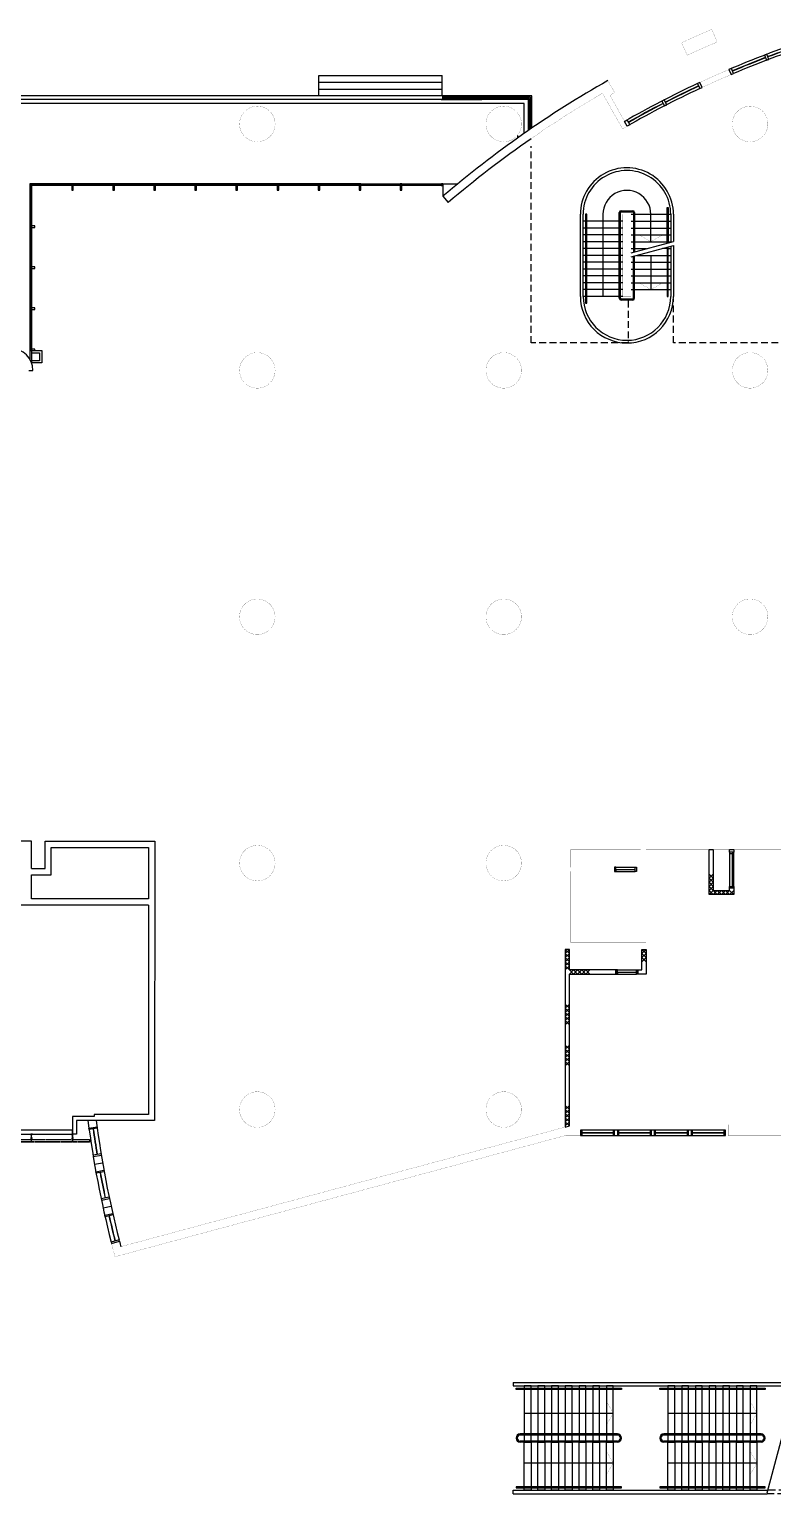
# Model space of a CAD drawing. Extents: x -174000 to 22103, y -98602 to 61553.
# Drawn here: x -101329 to -74175, y -7232 to 46259 of the extents above; entities that cross this region are included whole.
import ezdxf

# ---------------------------------------------------------------- set-up
doc = ezdxf.new("R2010")
doc.units = 0
doc.header["$LTSCALE"] = 1000
doc.header["$MEASUREMENT"] = 0
doc.linetypes.add('HIDDEN', pattern=[0.375, 0.25, -0.125])
doc.layers.get('0').update_dxf_attribs({"linetype": 'CONTINUOUS'})
for name, color, linetype in [('11', 7, 'CONTINUOUS'), ('20', 7, 'CONTINUOUS'), ('22', 7, 'CONTINUOUS'), ('23', 7, 'CONTINUOUS'), ('25', 7, 'CONTINUOUS'), ('30', 7, 'CONTINUOUS'), ('6', 7, 'CONTINUOUS'), ('7', 7, 'CONTINUOUS'), ('A-glaz', 1, 'CONTINUOUS'), ('A-WallExt', 3, 'CONTINUOUS'), ('deck', 6, 'CONTINUOUS'), ('fence', 1, 'CONTINUOUS'), ('stru', 2, 'CONTINUOUS'), ('wal', 3, 'CONTINUOUS')]:
    doc.layers.add(name, color=color, linetype=linetype)
doc.layers.add('omitted', color=8, linetype='CONTINUOUS', plot=False)

# ---------------------------------------------------------------- blocks, each defined once
blk = doc.blocks.new('HAT15')
at = {"layer": '22', "color": 14, "linetype": 'Continuous'}
for p, q in [((0, 0), (0.15, 0.15)), ((0, 0.15), (0.15, 0))]:
    blk.add_line(p, q, dxfattribs=at)
blk = doc.blocks.new('CHAT15')
at = {"layer": '22', "color": 14, "linetype": 'Continuous'}
for points in [[(0, 0), (0.15, 0.15), (0.3, 0), (0.45, 0.15), (0.6, 0), (0.75, 0.15)], [(0, 0.15), (0.15, 0), (0.3, 0.15), (0.45, 0), (0.6, 0.15), (0.75, 0)]]:
    blk.add_lwpolyline(points, dxfattribs=at)

msp = doc.modelspace()

# ---------------------------------------------------------------- linework, layer by layer
at = {"layer": '11', "color": 14, "linetype": 'Continuous'}
msp.add_line((-78950, 12650), (-78800, 12650), dxfattribs=at)
at = {"layer": '11', "color": 14, "linetype": 'Continuous', "const_width": 5}
for points in [[(-81750, 12650), (-81750, 16550), (-51450, 16550)], [(-79150, 15500), (-79150, 15500), (-79150, 15650), (-79000, 15650), (-79000, 16300), (-81550, 16300), (-81550, 15650), (-79950, 15650), (-79950, 15500)], [(-51450, 7750), (-51450, 11600), (-54650, 11600), (-54650, 16300), (-62750, 16300), (-62750, 12900), (-56400, 12900), (-56400, 12650), (-63000, 12650), (-63000, 14050), (-65250, 14050), (-65250, 16300), (-78800, 16300), (-78800, 15500), (-79150, 15500)], [(-81750, 12650), (-78800, 12650), (-78800, 12900), (-81550, 12900), (-81550, 15500), (-79950, 15500)]]:
    msp.add_lwpolyline(points, dxfattribs=at)
at = {"layer": '11', "color": 14, "linetype": 'Continuous'}
for points in [[(-76500, 16300), (-76350, 16300), (-76350, 14800), (-75750, 14800), (-75750, 14900), (-75600, 14900), (-75600, 14650), (-76500, 14650)], [(-75600, 16200), (-75750, 16200), (-75750, 16300), (-75600, 16300)]]:
    msp.add_lwpolyline(points, close=True, dxfattribs=at)
at = {"layer": '11', "color": 14, "linetype": 'Continuous', "const_width": 5}
msp.add_lwpolyline([(-74200, 5850), (-72350, 5850), (-72350, 6050), (-74200, 6050)], close=True, dxfattribs=at)
at = {"layer": '20', "color": 14, "linetype": 'Continuous'}
msp.add_line((-99150, 6123), (-98853, 6167), dxfattribs=at)
at = {"layer": '20', "color": 14, "linetype": 'Continuous', "const_width": 5}
for points in [[(-77506, 45764, -0.007958), (-76401, 46256, -0.007958)], [(-76205, 45796, 0.007958), (-77295, 45311, 0.007958)], [(-76834, 44318, -0.007957), (-75775, 44789, -0.007957)], [(-76750, 44136, -0.007957), (-75697, 44605, -0.007957)], [(-80195, 44384, 0.027171), (-83672, 42161, 0.027171)], [(-80394, 43924, 0.024516), (-83497, 41918, 0.024516)], [(-79949, 43948, 0.001324), (-80121, 43849, 0.001324)], [(-98326, 1911, 0.003315), (-98199, 1423, 0.003315)]]:
    msp.add_lwpolyline(points, format="xyb", dxfattribs=at)
for points in [[(-76401, 46256), (-76205, 45796)], [(-77295, 45311), (-77506, 45764)], [(-75775, 44789), (-75697, 44605)], [(-80195, 44384), (-79949, 43948), (-80121, 43849), (-79485, 42721), (-79659, 42622), (-80395, 43925)], [(-76834, 44318), (-76750, 44136)], [(-97986, 1791), (-81600, 6201), (-81600, 6050), (-81200, 6050), (-81200, 5850), (-81750, 5850), (-98199, 1423)], [(-98326, 1911), (-98036, 1987)]]:
    msp.add_lwpolyline(points, dxfattribs=at)
msp.add_lwpolyline([(-79650, 36500), (-79350, 36500), (-79350, 39500), (-79650, 39500)], close=True, dxfattribs=at)
at = {"layer": '20', "color": 2, "linetype": 'Continuous'}
for points in [[(-79900, 11750), (-79900, 11900), (-81600, 11900), (-81600, 12650), (-81750, 12650), (-81750, 6161), (-81600, 6201), (-81600, 11750), (-79900, 11750)], [(-79100, 11750), (-79100, 11900), (-78950, 11900), (-78950, 12650), (-78800, 12650), (-78800, 11750), (-79100, 11750)], [(-79100, 11750), (-79100, 11900), (-78950, 11900), (-78950, 12650), (-78800, 12650), (-78800, 11750), (-79100, 11750)], [(-79100, 11750), (-79100, 11900), (-78950, 11900), (-78950, 12650), (-78800, 12650), (-78800, 11750), (-79100, 11750)], [(-79100, 11750), (-79100, 11900), (-78950, 11900), (-78950, 12650), (-78800, 12650), (-78800, 11750), (-79100, 11750)], [(-79100, 11750), (-79100, 11900), (-78950, 11900), (-78950, 12650), (-78800, 12650), (-78800, 11750), (-79100, 11750)], [(-79100, 11750), (-79100, 11900), (-78950, 11900), (-78950, 12650), (-78800, 12650), (-78800, 11750), (-79100, 11750)], [(-79100, 11750), (-79100, 11750), (-79100, 11900), (-78950, 11900), (-78950, 12650), (-78800, 12650), (-78800, 11750), (-79100, 11750)]]:
    msp.add_lwpolyline(points, dxfattribs=at)
at = {"layer": '20', "color": 14, "linetype": 'Continuous'}
msp.add_arc((-61500, 11300), 37704, 194.3005, 194.608, dxfattribs=at)
at = {"layer": '23', "color": 14, "linetype": 'Continuous'}
for p, q in [((-81200, 36500), (-81200, 39500)), ((-81100, 36500), (-81100, 39500)), ((-77900, 38330), (-77900, 36499)), ((-77800, 38357), (-77800, 36499)), ((-98945, 4801), (-98650, 4852)), ((-98634, 3212), (-98342, 3275))]:
    msp.add_line(p, q, dxfattribs=at)
at = {"layer": '23', "color": 14, "linetype": 'HIDDEN'}
for points in [[(-45000, 31800), (-47000, 31800), (-47000, 34800), (-57650, 34800), (-57650, 45050), (-65350, 45050), (-65350, 34800), (-77800, 34800), (-77800, 36399)], [(-79450, 36350), (-79450, 34800), (-83000, 34800), (-83000, 41994)]]:
    msp.add_lwpolyline(points, dxfattribs=at)
at = {"layer": '23', "color": 14, "linetype": 'Continuous'}
for points in [[(-74314, 45161), (-74385, 45348), (-74478, 45312), (-74407, 45126)], [(-75683, 44828), (-75775, 44789), (-75697, 44605), (-75605, 44644)], [(-76834, 44318), (-76925, 44275), (-76840, 44094), (-76750, 44136)], [(-78043, 43503), (-78135, 43680), (-78224, 43635), (-78132, 43457)], [(-79485, 42721), (-79584, 42895), (-79496, 42945), (-79398, 42770)], [(-99150, 6123), (-98854, 6167), (-98847, 6116), (-99143, 6073)], [(-81200, 5850), (-81150, 5850), (-81150, 6050), (-81200, 6050)], [(-81150, 5850), (-75950, 5850), (-75950, 6050), (-81150, 6050)], [(-81150, 5945), (-80000, 5945), (-80000, 5955), (-81150, 5955)], [(-80000, 5850), (-79950, 5850), (-79950, 6050), (-80000, 6050)], [(-79850, 5850), (-79800, 5850), (-79800, 6050), (-79850, 6050)], [(-79800, 5955), (-78650, 5955), (-78650, 5945), (-79800, 5945)], [(-78650, 5850), (-78600, 5850), (-78600, 6050), (-78650, 6050)], [(-78500, 5850), (-78450, 5850), (-78450, 6050), (-78500, 6050)], [(-78450, 5945), (-77300, 5945), (-77300, 5955), (-78450, 5955)], [(-77300, 5850), (-77250, 5850), (-77250, 6050), (-77300, 6050)], [(-77150, 5850), (-77100, 5850), (-77100, 6050), (-77150, 6050)], [(-77100, 5945), (-75950, 5945), (-75950, 5955), (-77100, 5955)], [(-75950, 5850), (-75900, 5850), (-75900, 6050), (-75950, 6050)], [(-98992, 5079), (-98696, 5128), (-98704, 5178), (-99000, 5128)], [(-98896, 4524), (-98602, 4580), (-98592, 4530), (-98886, 4474)], [(-98693, 3487), (-98399, 3549), (-98410, 3598), (-98703, 3536)], [(-98573, 2937), (-98282, 3005), (-98270, 2956), (-98561, 2887)], [(-98326, 1911), (-98036, 1987), (-98049, 2035), (-98339, 1958)]]:
    msp.add_lwpolyline(points, close=True, dxfattribs=at)
for centre, radius, start, end in [((-61500, 11300), 36405, 108.5275, 113.0871), ((-61500, 11300), 36205, 108.6863, 112.929), ((-61500, 11300), 36310, 108.6862, 110.7284), ((-61500, 11300), 36300, 108.6862, 110.7284), ((-61500, 11300), 36310, 110.8862, 112.9293), ((-61500, 11300), 36300, 110.8863, 112.9293), ((-61500, 11300), 36405, 115.0691, 119.7848), ((-61500, 11300), 36205, 115.0693, 119.7865), ((-61500, 11300), 36310, 115.0692, 117.1908), ((-61500, 11300), 36300, 115.0692, 117.1908), ((-61500, 11300), 36310, 117.3485, 119.6273), ((-61500, 11300), 36300, 117.3485, 119.6274), ((-79500, 39500), 1700, 359.9961, 180.0039), ((-79500, 39500), 1600, 359.9961, 180.0039), ((-79500, 36500), 1700, 180, 359.9618), ((-79500, 36500), 1600, 180.0034, 359.9618), ((-61500, 11300), 38004, 187.4076, 194.2275), ((-61500, 11300), 37860, 187.9033, 189.345), ((-61500, 11300), 37850, 187.9031, 189.345), ((-61500, 11300), 37705, 187.4668, 194.224), ((-61500, 11300), 37860, 190.3453, 191.787), ((-61500, 11300), 37850, 190.3452, 191.787), ((-61500, 11300), 37860, 192.7873, 194.2258), ((-61500, 11300), 37850, 192.7872, 194.2257)]:
    msp.add_arc(centre, radius, start, end, dxfattribs=at)
at = {"layer": '25', "color": 14, "linetype": 'Continuous'}
for p, q in [((-79715, 39630), (-79285, 39630)), ((-79715, 39590), (-79285, 39590)), ((-81010, 39250), (-81100, 39250)), ((-79780, 39250), (-80970, 39250)), ((-80375, 39500), (-80375, 36500)), ((-79780, 36435), (-79780, 39565)), ((-79740, 36435), (-79740, 39565)), ((-79650, 39250), (-79740, 39250)), ((-79350, 39500), (-79260, 39500)), ((-79350, 39250), (-79260, 39250)), ((-79260, 39565), (-79260, 38121)), ((-79220, 39565), (-79220, 38132)), ((-79220, 39500), (-78030, 39500)), ((-79220, 39250), (-78030, 39250)), ((-78625, 38500), (-78625, 39500)), ((-77990, 39500), (-77900, 39500)), ((-77990, 39250), (-77900, 39250)), ((-77900, 39500), (-77900, 38486)), ((-77800, 39500), (-77800, 38512)), ((-81010, 39000), (-81100, 39000)), ((-81010, 38750), (-81100, 38750)), ((-79780, 39000), (-80970, 39000)), ((-79780, 38750), (-80970, 38750)), ((-79650, 39000), (-79740, 39000)), ((-79650, 38750), (-79740, 38750)), ((-79350, 39000), (-79260, 39000)), ((-79350, 38750), (-79260, 38750)), ((-79220, 39000), (-78030, 39000)), ((-79220, 38750), (-78030, 38750)), ((-77990, 39000), (-77900, 39000)), ((-77990, 38750), (-77900, 38750)), ((-81010, 38500), (-81100, 38500)), ((-81010, 38250), (-81100, 38250)), ((-81010, 38000), (-81100, 38000)), ((-79780, 38500), (-80970, 38500)), ((-79780, 38250), (-80970, 38250)), ((-79780, 38000), (-80970, 38000)), ((-79650, 38500), (-79740, 38500)), ((-79650, 38250), (-79740, 38250)), ((-79650, 38000), (-79740, 38000)), ((-79350, 38097), (-77800, 38513)), ((-79350, 38500), (-79260, 38500)), ((-79350, 37942), (-77800, 38357)), ((-79350, 38250), (-79260, 38250)), ((-79220, 38500), (-78030, 38500)), ((-79220, 38250), (-78780, 38250)), ((-79134, 38000), (-78030, 38000)), ((-78625, 38000), (-78625, 36750)), ((-78030, 38250), (-78200, 38250)), ((-77990, 38500), (-77900, 38500)), ((-77990, 38250), (-77900, 38250)), ((-77990, 38000), (-77900, 38000)), ((-81010, 37750), (-81100, 37750)), ((-81010, 37500), (-81100, 37500)), ((-79780, 37750), (-80970, 37750)), ((-79780, 37500), (-80970, 37500)), ((-79650, 37750), (-79740, 37750)), ((-79650, 37500), (-79740, 37500)), ((-79350, 37750), (-79260, 37750)), ((-79350, 37500), (-79260, 37500)), ((-79260, 36435), (-79260, 37966)), ((-79220, 36435), (-79220, 37977)), ((-79220, 37750), (-78030, 37750)), ((-79220, 37500), (-78030, 37500)), ((-77990, 37750), (-77900, 37750)), ((-77990, 37500), (-77900, 37500)), ((-81010, 37250), (-81100, 37250)), ((-81010, 37000), (-81100, 37000)), ((-79780, 37250), (-80970, 37250)), ((-79780, 37000), (-80970, 37000)), ((-79650, 37250), (-79740, 37250)), ((-79650, 37000), (-79740, 37000)), ((-79350, 37250), (-79260, 37250)), ((-79350, 37000), (-79260, 37000)), ((-79220, 37250), (-78030, 37250)), ((-79220, 37000), (-78030, 37000)), ((-77990, 37250), (-77900, 37250)), ((-77990, 37000), (-77900, 37000)), ((-81010, 36750), (-81100, 36750)), ((-81010, 36500), (-81100, 36500)), ((-79780, 36750), (-80970, 36750)), ((-79780, 36500), (-80970, 36500)), ((-79650, 36750), (-79740, 36750)), ((-79650, 36500), (-79740, 36500)), ((-79715, 36410), (-79285, 36410)), ((-79350, 36750), (-79260, 36750)), ((-79220, 36750), (-78030, 36750)), ((-77990, 36750), (-77900, 36750)), ((-79285, 36370), (-79715, 36370)), ((-83650, -3167), (-83650, -3292)), ((-83650, -3167), (-73292, -3167)), ((-74373, -7200), (-73301, -3200)), ((-83650, -3292), (-73326, -3292)), ((-83250, -4290), (-80000, -4290)), ((-78000, -4290), (-74750, -4290)), ((-79850, -5050), (-83400, -5050)), ((-79850, -5090), (-83400, -5090)), ((-79850, -5310), (-83400, -5310)), ((-74600, -5050), (-78150, -5050)), ((-74600, -5090), (-78150, -5090)), ((-74600, -5310), (-78150, -5310)), ((-79850, -5350), (-83400, -5350)), ((-74600, -5350), (-78150, -5350)), ((-83250, -6110), (-80000, -6110)), ((-78000, -6110), (-74750, -6110)), ((-83650, -7232), (-83650, -7107)), ((-83650, -7107), (-74348, -7107)), ((-83650, -7232), (-74381, -7232))]:
    msp.add_line(p, q, dxfattribs=at)
at = {"layer": '25', "color": 14, "linetype": 'HIDDEN'}
for p, q in [((-69250, -7232), (-74381, -7232)), ((-69200, -7107), (-74348, -7107))]:
    msp.add_line(p, q, dxfattribs=at)
at = {"layer": '25', "color": 14, "linetype": 'Continuous'}
for points in [[(-78030, 38451), (-78030, 39750), (-77990, 39750), (-77990, 38462)], [(-78030, 38296), (-78030, 36500), (-77990, 36500), (-77990, 38306)]]:
    msp.add_lwpolyline(points, dxfattribs=at)
for points in [[(-81010, 39500), (-81010, 36250), (-80970, 36250), (-80970, 39500)], [(-83550, -3382), (-79700, -3382), (-79700, -3422), (-83550, -3422)], [(-83250, -3382), (-83000, -3382), (-83000, -3292), (-83250, -3292)], [(-83250, -5050), (-83000, -5050), (-83000, -3422), (-83250, -3422)], [(-82750, -3382), (-82500, -3382), (-82500, -3292), (-82750, -3292)], [(-82750, -5050), (-82500, -5050), (-82500, -3422), (-82750, -3422)], [(-82250, -3382), (-82000, -3382), (-82000, -3292), (-82250, -3292)], [(-82250, -5050), (-82000, -5050), (-82000, -3422), (-82250, -3422)], [(-81750, -3382), (-81500, -3382), (-81500, -3292), (-81750, -3292)], [(-81750, -5050), (-81500, -5050), (-81500, -3422), (-81750, -3422)], [(-81250, -3382), (-81000, -3382), (-81000, -3292), (-81250, -3292)], [(-81250, -5050), (-81000, -5050), (-81000, -3422), (-81250, -3422)], [(-80750, -3382), (-80500, -3382), (-80500, -3292), (-80750, -3292)], [(-80750, -5050), (-80500, -5050), (-80500, -3422), (-80750, -3422)], [(-80250, -3382), (-80000, -3382), (-80000, -3292), (-80250, -3292)], [(-80250, -5050), (-80000, -5050), (-80000, -3422), (-80250, -3422)], [(-78300, -3382), (-74450, -3382), (-74450, -3422), (-78300, -3422)], [(-78000, -3382), (-77750, -3382), (-77750, -3292), (-78000, -3292)], [(-78000, -5050), (-77750, -5050), (-77750, -3422), (-78000, -3422)], [(-77500, -3382), (-77250, -3382), (-77250, -3292), (-77500, -3292)], [(-77500, -5050), (-77250, -5050), (-77250, -3422), (-77500, -3422)], [(-77000, -3382), (-76750, -3382), (-76750, -3292), (-77000, -3292)], [(-77000, -5050), (-76750, -5050), (-76750, -3422), (-77000, -3422)], [(-76500, -3382), (-76250, -3382), (-76250, -3292), (-76500, -3292)], [(-76500, -5050), (-76250, -5050), (-76250, -3422), (-76500, -3422)], [(-76000, -3382), (-75750, -3382), (-75750, -3292), (-76000, -3292)], [(-76000, -5050), (-75750, -5050), (-75750, -3422), (-76000, -3422)], [(-75500, -3382), (-75250, -3382), (-75250, -3292), (-75500, -3292)], [(-75500, -5050), (-75250, -5050), (-75250, -3422), (-75500, -3422)], [(-75000, -3382), (-74750, -3382), (-74750, -3292), (-75000, -3292)], [(-75000, -5050), (-74750, -5050), (-74750, -3422), (-75000, -3422)], [(-83250, -5310), (-83000, -5310), (-83000, -5090), (-83250, -5090)], [(-82750, -5310), (-82500, -5310), (-82500, -5090), (-82750, -5090)], [(-82250, -5310), (-82000, -5310), (-82000, -5090), (-82250, -5090)], [(-81750, -5310), (-81500, -5310), (-81500, -5090), (-81750, -5090)], [(-81250, -5310), (-81000, -5310), (-81000, -5090), (-81250, -5090)], [(-80750, -5310), (-80500, -5310), (-80500, -5090), (-80750, -5090)], [(-80250, -5310), (-80000, -5310), (-80000, -5090), (-80250, -5090)], [(-78000, -5310), (-77750, -5310), (-77750, -5090), (-78000, -5090)], [(-77500, -5310), (-77250, -5310), (-77250, -5090), (-77500, -5090)], [(-77000, -5310), (-76750, -5310), (-76750, -5090), (-77000, -5090)], [(-76500, -5310), (-76250, -5310), (-76250, -5090), (-76500, -5090)], [(-76000, -5310), (-75750, -5310), (-75750, -5090), (-76000, -5090)], [(-75500, -5310), (-75250, -5310), (-75250, -5090), (-75500, -5090)], [(-75000, -5310), (-74750, -5310), (-74750, -5090), (-75000, -5090)], [(-83250, -5350), (-83000, -5350), (-83000, -6977), (-83250, -6977)], [(-82750, -5350), (-82500, -5350), (-82500, -6977), (-82750, -6977)], [(-82250, -5350), (-82000, -5350), (-82000, -6977), (-82250, -6977)], [(-81750, -5350), (-81500, -5350), (-81500, -6977), (-81750, -6977)], [(-81250, -5350), (-81000, -5350), (-81000, -6977), (-81250, -6977)], [(-80750, -5350), (-80500, -5350), (-80500, -6977), (-80750, -6977)], [(-80250, -5350), (-80000, -5350), (-80000, -6977), (-80250, -6977)], [(-78000, -5350), (-77750, -5350), (-77750, -6977), (-78000, -6977)], [(-77500, -5350), (-77250, -5350), (-77250, -6977), (-77500, -6977)], [(-77000, -5350), (-76750, -5350), (-76750, -6977), (-77000, -6977)], [(-76500, -5350), (-76250, -5350), (-76250, -6977), (-76500, -6977)], [(-76000, -5350), (-75750, -5350), (-75750, -6977), (-76000, -6977)], [(-75500, -5350), (-75250, -5350), (-75250, -6977), (-75500, -6977)], [(-75000, -5350), (-74750, -5350), (-74750, -6977), (-75000, -6977)], [(-83550, -7017), (-79700, -7017), (-79700, -6977), (-83550, -6977)], [(-83250, -7017), (-83000, -7017), (-83000, -7107), (-83250, -7107)], [(-82750, -7017), (-82500, -7017), (-82500, -7107), (-82750, -7107)], [(-82250, -7017), (-82000, -7017), (-82000, -7107), (-82250, -7107)], [(-81750, -7017), (-81500, -7017), (-81500, -7107), (-81750, -7107)], [(-81250, -7017), (-81000, -7017), (-81000, -7107), (-81250, -7107)], [(-80750, -7017), (-80500, -7017), (-80500, -7107), (-80750, -7107)], [(-80250, -7017), (-80000, -7017), (-80000, -7107), (-80250, -7107)], [(-78300, -7017), (-74450, -7017), (-74450, -6977), (-78300, -6977)], [(-78000, -7017), (-77750, -7017), (-77750, -7107), (-78000, -7107)], [(-77500, -7017), (-77250, -7017), (-77250, -7107), (-77500, -7107)], [(-77000, -7017), (-76750, -7017), (-76750, -7107), (-77000, -7107)], [(-76500, -7017), (-76250, -7017), (-76250, -7107), (-76500, -7107)], [(-76000, -7017), (-75750, -7017), (-75750, -7107), (-76000, -7107)], [(-75500, -7017), (-75250, -7017), (-75250, -7107), (-75500, -7107)], [(-75000, -7017), (-74750, -7017), (-74750, -7107), (-75000, -7107)]]:
    msp.add_lwpolyline(points, close=True, dxfattribs=at)
at = {"layer": '25', "color": 14, "linetype": 'Continuous', "const_width": 5}
for points in [[(-79058, 38750), (-78625, 38500), (-78192, 38750)], [(-79058, 37000), (-78625, 36750), (-78192, 37000)], [(-80250, -4723), (-80000, -4290), (-80250, -3857)], [(-75000, -4723), (-74750, -4290), (-75000, -3857)], [(-80250, -5677), (-80000, -6110), (-80250, -6543)], [(-75000, -5677), (-74750, -6110), (-75000, -6543)]]:
    msp.add_lwpolyline(points, dxfattribs=at)
at = {"layer": '25', "color": 14, "linetype": 'Continuous'}
for centre, radius, start, end in [((-79500, 39500), 875, 359.9934, 180.0065), ((-79715, 39565), 65, 90, 180), ((-79715, 39565), 25, 90, 180), ((-79285, 39565), 65, 0, 90), ((-79285, 39565), 25, 0, 90), ((-79715, 36435), 65, 180, 270), ((-79715, 36435), 25, 180, 270), ((-79285, 36435), 25, 270, 0), ((-79285, 36435), 65, 270, 0), ((-83400, -5200), 150, 90, 270), ((-83400, -5200), 110, 90, 270), ((-79850, -5200), 150, 270, 90), ((-79850, -5200), 110, 270, 90), ((-78150, -5200), 150, 90, 270), ((-78150, -5200), 110, 90, 270), ((-74600, -5200), 150, 270, 90), ((-74600, -5200), 110, 270, 90)]:
    msp.add_arc(centre, radius, start, end, dxfattribs=at)
at = {"layer": '30', "color": 14, "linetype": 'Continuous'}
for p, q in [((-75750, 16150), (-75750, 14900)), ((-79950, 15650), (-79150, 15650)), ((-79900, 11900), (-79100, 11900))]:
    msp.add_line(p, q, dxfattribs=at)
for points in [[(-75600, 16200), (-75750, 16200), (-75750, 16150), (-75600, 16150)], [(-75600, 14950), (-75600, 16150), (-75650, 16150), (-75650, 14950)], [(-79950, 15650), (-79950, 15500), (-79900, 15500), (-79900, 15650)], [(-79200, 15500), (-79200, 15550), (-79900, 15550), (-79900, 15500)], [(-79150, 15650), (-79150, 15500), (-79200, 15500), (-79200, 15650)], [(-75750, 14950), (-75600, 14950), (-75600, 14900), (-75750, 14900)], [(-79900, 11900), (-79900, 11750), (-79850, 11750), (-79850, 11900)], [(-79150, 11750), (-79150, 11800), (-79850, 11800), (-79850, 11750)], [(-79100, 11900), (-79100, 11750), (-79150, 11750), (-79150, 11900)]]:
    msp.add_lwpolyline(points, close=True, dxfattribs=at)
at = {"layer": '6', "color": 14, "linetype": 'Continuous', "const_width": 5}
for points in [[(-92350, 42800, 1), (-93650, 42800, 1)], [(-83350, 42800, 1), (-84650, 42800, 1)], [(-74350, 42800, 1), (-75650, 42800, 1)], [(-92350, 33800, 1), (-93650, 33800, 1)], [(-83350, 33800, 1), (-84650, 33800, 1)], [(-74350, 33800, 1), (-75650, 33800, 1)], [(-92350, 24800, 1), (-93650, 24800, 1)], [(-83350, 24800, 1), (-84650, 24800, 1)], [(-74350, 24800, 1), (-75650, 24800, 1)], [(-92350, 15800, 1), (-93650, 15800, 1)], [(-83350, 15800, 1), (-84650, 15800, 1)], [(-92350, 6800, 1), (-93650, 6800, 1)], [(-83350, 6800, 1), (-84650, 6800, 1)]]:
    msp.add_lwpolyline(points, format="xyb", close=True, dxfattribs=at)
msp.add_lwpolyline([(-75800, 5850), (-74200, 5850), (-74200, 5950), (-74200, 6250), (-75800, 6250)], close=True, dxfattribs=at)
at = {"layer": '7', "color": 14, "linetype": 'Continuous'}
msp.add_line((-83500, 42385), (-83500, 42286), dxfattribs=at)
at = {"layer": 'A-glaz'}
for p, q in [((-101310, 40610), (-101310, 36080)), ((-89220, 40610), (-101310, 40610)), ((-101280, 40610), (-101280, 40610)), ((-101280, 40550), (-101280, 39080)), ((-101250, 40610), (-101250, 40610)), ((-101250, 40550), (-101250, 34078)), ((-86220, 40550), (-101250, 40550)), ((-85686, 40610), (-85686, 40610)), ((-101310, 39020), (-101310, 34205)), ((-101280, 39020), (-101280, 37580)), ((-101250, 39020), (-101250, 36080)), ((-101280, 37520), (-101280, 36080)), ((-101280, 36020), (-101280, 34580))]:
    msp.add_line(p, q, dxfattribs=at)
for points in [[(-101310, 40550), (-101250, 40550), (-101250, 40610), (-101310, 40610)], [(-99780, 40550), (-99720, 40550), (-99720, 40610), (-99780, 40610)], [(-99720, 40380), (-99720, 40550), (-99780, 40550), (-99780, 40380)], [(-98280, 40550), (-98220, 40550), (-98220, 40610), (-98280, 40610)], [(-98220, 40380), (-98220, 40550), (-98280, 40550), (-98280, 40380)], [(-96780, 40550), (-96720, 40550), (-96720, 40610), (-96780, 40610)], [(-96720, 40380), (-96720, 40550), (-96780, 40550), (-96780, 40380)], [(-95280, 40550), (-95220, 40550), (-95220, 40610), (-95280, 40610)], [(-95220, 40380), (-95220, 40550), (-95280, 40550), (-95280, 40380)], [(-93780, 40550), (-93720, 40550), (-93720, 40610), (-93780, 40610)], [(-93720, 40380), (-93720, 40550), (-93780, 40550), (-93780, 40380)], [(-92280, 40550), (-92220, 40550), (-92220, 40610), (-92280, 40610)], [(-92220, 40380), (-92220, 40550), (-92280, 40550), (-92280, 40380)], [(-90780, 40550), (-90720, 40550), (-90720, 40610), (-90780, 40610)], [(-90720, 40380), (-90720, 40550), (-90780, 40550), (-90780, 40380)], [(-89280, 40550), (-89220, 40550), (-89220, 40610), (-89280, 40610)], [(-89220, 40380), (-89220, 40550), (-89280, 40550), (-89280, 40380)], [(-87780, 40550), (-87720, 40550), (-87720, 40610), (-87780, 40610)], [(-87720, 40380), (-87720, 40550), (-87780, 40550), (-87780, 40380)], [(-101250, 39020), (-101250, 39080), (-101310, 39080), (-101310, 39020)], [(-101250, 37520), (-101250, 37580), (-101310, 37580), (-101310, 37520)], [(-101130, 37580), (-101250, 37580), (-101250, 37520), (-101130, 37520)], [(-101250, 36020), (-101250, 36080), (-101310, 36080), (-101310, 36020)], [(-101130, 36080), (-101250, 36080), (-101250, 36020), (-101130, 36020)], [(-101250, 34520), (-101250, 34580), (-101310, 34580), (-101310, 34520)], [(-101130, 34580), (-101250, 34580), (-101250, 34520), (-101130, 34520)]]:
    msp.add_lwpolyline(points, close=True, dxfattribs=at)
for points in [[(-99780, 40580), (-101250, 40580)], [(-98280, 40580), (-99720, 40580)], [(-96780, 40580), (-98220, 40580)], [(-95280, 40580), (-96720, 40580)], [(-93780, 40580), (-95220, 40580)], [(-92280, 40580), (-93720, 40580)], [(-90780, 40580), (-92220, 40580)], [(-86220, 40580), (-90720, 40580)], [(-101250, 39080), (-101310, 39080), (-101310, 39020), (-101250, 39020)], [(-101250, 39020), (-101130, 39020), (-101130, 39080), (-101250, 39080)], [(-101250, 39020), (-101130, 39020), (-101130, 39080), (-101250, 39080)], [(-101250, 34520), (-100875, 34520), (-100875, 34078), (-101250, 34078)], [(-101250, 34445), (-100950, 34445), (-100950, 34153), (-101250, 34153)]]:
    msp.add_lwpolyline(points, dxfattribs=at)
at = {"layer": 'A-WallExt'}
for p, q in [((-86220, 40610), (-86220, 40161)), ((-86220, 40610), (-85686, 40610)), ((-100525, 16375), (-96976, 16375)), ((-96976, 16375), (-96976, 14495)), ((-96976, 14270), (-96976, 6625)), ((-98961, 6550), (-99750, 6550)), ((-96976, 6625), (-98961, 6625)), ((-98961, 6625), (-98961, 6550))]:
    msp.add_line(p, q, dxfattribs=at)
at = {"layer": 'deck', "linetype": 'Continuous'}
for p, q in [((-90750, 43825), (-90750, 44575)), ((-90750, 44575), (-86250, 44575)), ((-86250, 43825), (-86250, 44575)), ((-90750, 44325), (-86250, 44325)), ((-90750, 44075), (-86250, 44075)), ((-101300, 43825), (-103025, 43825)), ((-84700, 43825), (-101300, 43825)), ((-84700, 43825), (-86290, 43825)), ((-86290, 43700), (-84800, 43700)), ((-84750, 43775), (-86250, 43775)), ((-84800, 43725), (-86250, 43725)), ((-83075, 43725), (-84800, 43725)), ((-83025, 43775), (-84750, 43775)), ((-82975, 43825), (-84700, 43825)), ((-82975, 43825), (-84700, 43825)), ((-83075, 42582), (-83075, 43725)), ((-83025, 42616), (-83025, 43775)), ((-82975, 42651), (-82975, 43825)), ((-82975, 42651), (-82975, 43825))]:
    msp.add_line(p, q, dxfattribs=at)
at = {"layer": 'deck'}
msp.add_line((-89250, 40610), (-85696, 40610), dxfattribs=at)
at = {"layer": 'fence'}
for p, q in [((-83100, 43700), (-102900, 43700)), ((-83100, 42565), (-83100, 43700)), ((-101310, 40510), (-101310, 38023))]:
    msp.add_line(p, q, dxfattribs=at)
for points in [[(-83250, 43550), (-102750, 43550), (-102750, 34078)], [(-83250, 42460), (-83250, 43550), (-84600, 43550)]]:
    msp.add_lwpolyline(points, dxfattribs=at)
at = {"layer": 'omitted', "linetype": 'HIDDEN', "ltscale": 0.2}
msp.add_line((-86220, 40550), (-87780, 40550), dxfattribs=at)
at = {"layer": 'omitted', "linetype": 'HIDDEN', "ltscale": 0.1}
for p, q in [((-101257, 5625), (-102743, 5625)), ((-99757, 5625), (-101243, 5625)), ((-99124, 5625), (-99743, 5625))]:
    msp.add_line(p, q, dxfattribs=at)
at = {"layer": 'omitted', "linetype": 'HIDDEN', "ltscale": 0.2}
msp.add_lwpolyline([(-86280, 40580), (-87720, 40580)], dxfattribs=at)
msp.add_lwpolyline([(-86280, 40550), (-86220, 40550), (-86220, 40610), (-86280, 40610)], close=True, dxfattribs=at)
at = {"layer": 'omitted', "linetype": 'HIDDEN', "ltscale": 0.1}
for points in [[(-101290, 5750), (-101210, 5750), (-101210, 5760), (-101245, 5760), (-101245, 5890), (-101210, 5890), (-101210, 5900), (-101290, 5900), (-101290, 5900), (-101290, 5890), (-101255, 5890), (-101255, 5760), (-101290, 5760), (-101290, 5750)], [(-99790, 5750), (-99710, 5750), (-99710, 5760), (-99745, 5760), (-99745, 5890), (-99710, 5890), (-99710, 5900), (-99790, 5900), (-99790, 5900), (-99790, 5890), (-99755, 5890), (-99755, 5760), (-99790, 5760), (-99790, 5750)], [(-102743, 5705), (-101257, 5705), (-101257, 5605), (-102743, 5605), (-102743, 5705)], [(-101255, 5750), (-101255, 5650), (-101245, 5650), (-101245, 5750)], [(-101243, 5705), (-99757, 5705), (-99757, 5605), (-101243, 5605), (-101243, 5705)], [(-99755, 5750), (-99755, 5650), (-99745, 5650), (-99745, 5750)], [(-99743, 5705), (-99124, 5705), (-99124, 5605), (-99743, 5605), (-99743, 5705)]]:
    msp.add_lwpolyline(points, dxfattribs=at)
at = {"layer": 'stru', "linetype": 'Continuous'}
msp.add_lwpolyline([(-101350, 33800), (-101200, 33800, 1), (-102800, 33800), (-102650, 33800)], format="xyb", dxfattribs=at)
at = {"layer": 'wal'}
for p, q in [((-101250, 15600), (-100750, 15600)), ((-101250, 15375), (-100525, 15375)), ((-96976, 14270), (-103250, 14270)), ((-99750, 6550), (-99750, 5900)), ((-99600, 5900), (-99750, 5900))]:
    msp.add_line(p, q, dxfattribs=at)
for points in [[(-86220, 40161), (-86024, 39931)], [(-101250, 16600), (-101250, 16600), (-104050, 16600), (-104050, 14450)], [(-101250, 15600), (-101250, 16600)], [(-100750, 15600), (-100750, 16600), (-96749, 16600), (-96751, 6400), (-99600, 6400), (-99600, 5900)], [(-100525, 15375), (-100525, 16375), (-100375, 16375)], [(-96976, 14495), (-101250, 14495), (-101250, 15375)], [(-103250, 5900), (-99750, 5900), (-99750, 6050), (-103250, 6050), (-103250, 5900)]]:
    msp.add_lwpolyline(points, dxfattribs=at)
for centre, radius, start, end in [((-61500, 11300), 38000, 119.47, 130.5803), ((-61514, 11225), 37746, 124.6951, 130.4909)]:
    msp.add_arc(centre, radius, start, end, dxfattribs=at)

# ---------------------------------------------------------------- block references
at = {"xscale": 999.9979999999999, "yscale": 999.9979999999999, "zscale": 1000}
for name, p in [('HAT15', (-76500, 15250)), ('HAT15', (-76500, 15100)), ('HAT15', (-76500, 14950)), ('HAT15', (-76500, 14800)), ('HAT15', (-76500, 14650)), ('HAT15', (-76350, 14650)), ('HAT15', (-76200, 14650)), ('HAT15', (-76050, 14650)), ('HAT15', (-75900, 14650)), ('HAT15', (-75750, 14650)), ('HAT15', (-78950, 12500)), ('HAT15', (-78950, 12350)), ('HAT15', (-78950, 12200)), ('CHAT15', (-81600, 11750))]:
    msp.add_blockref(name, p, dxfattribs=at)
for p, rotation in [((-81750, 12650), 270), ((-81750, 10650), 270), ((-81750, 9150), 270), ((-81600, 6201), 90)]:
    msp.add_blockref('CHAT15', p, dxfattribs=dict(at, rotation=rotation))

doc.saveas('drawing.dxf')
